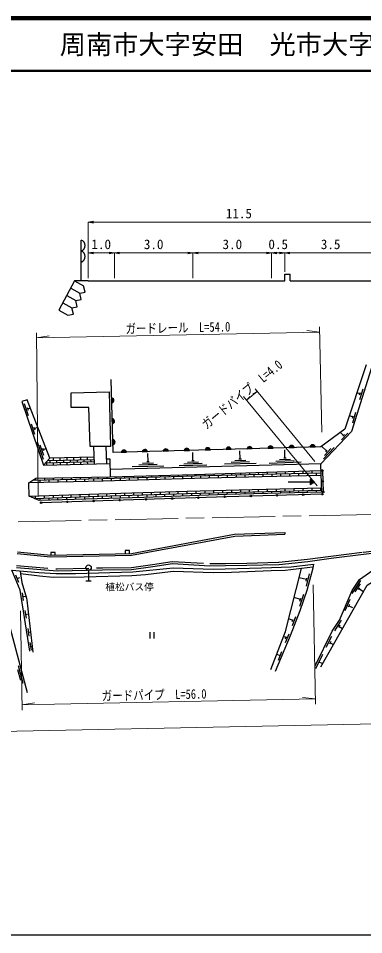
# Model space of a CAD drawing. Units: millimetres at full size, sheet at 1:1000, with parts at other scales. Extents: x 40000 to 680000, y 20000 to 380000.
# Drawn here: x 397129 to 462978, y 205000 to 380000 of the extents above; entities that cross this region are included whole.
import ezdxf
from ezdxf.enums import TextEntityAlignment as Align

# ---------------------------------------------------------------- set-up
doc = ezdxf.new("R2010")
doc.units = ezdxf.units.MM
doc.header["$LTSCALE"] = 1000
doc.linetypes.add('CHAIN', pattern=[18.5, 12, -1.5, 3.5, -1.5])
doc.linetypes.add('DASHED', pattern=[7.5, 6, -1.5])
for name, color, linetype, lineweight in [('M-BGD', 7, 'Continuous', 25), ('M-BMK', 2, 'CHAIN', 13), ('M-STR-HTXT', 7, 'Continuous', 13), ('M-TTL', 2, 'Continuous', 140), ('M-TTL-BAND', 7, 'Continuous', 25), ('M-TTL-LINE', 7, 'Continuous', 50)]:
    doc.layers.add(name, color=color, linetype=linetype, lineweight=lineweight)
doc.layers.add('M-BMK-HTXT', color=7, linetype='Continuous')
doc.layers.add('M-TTL-TXT', color=7, linetype='Continuous')
doc.styles.add('ＭＳ ゴシック', font='')
doc.styles.get('ＭＳ ゴシック').set_extended_font_data('MS Gothic')

# ---------------------------------------------------------------- blocks, each defined once
blk = doc.blocks.new('open_arrow')
at = {"color": 0, "linetype": 'Continuous', "lineweight": -2}
blk.add_lwpolyline([(7.5, 1.25), (0, 0), (7.5, -1.25)], dxfattribs=at)

msp = doc.modelspace()

# ---------------------------------------------------------------- hatches: boundary and pattern name
at = {"layer": 'M-BGD'}
for points in [[(414932, 307539, -0.82183), (414959, 306548)], [(415041, 303540, -0.82183), (415069, 302550)], [(415151, 299542, -0.82183), (415178, 298551)], [(416753, 297120, -0.82183), (417743, 297148)], [(420751, 297233, -0.82183), (421741, 297261)], [(424749, 297346, -0.82183), (425740, 297374)], [(428748, 297459, -0.82183), (429738, 297487)], [(432746, 297572, -0.82183), (433737, 297600)], [(436745, 297686, -0.82183), (437735, 297714)], [(440743, 297799, -0.82183), (441733, 297827)], [(444741, 297912, -0.82183), (445732, 297940)], [(448740, 298025, -0.82183), (449730, 298053)], [(452738, 298138, -0.82183), (453729, 298166)], [(454965, 293654, -1), (455265, 293654, -0.41421), (455115, 293504, -0.41421)], [(452799, 290929), (453599, 291429), (452799, 291929)], [(455033, 291596, -1), (455333, 291596, -0.41421), (455183, 291446, -0.41421)], [(436610, 288633, -0.41421), (436465, 288478, -0.41421), (436310, 288623, -1)], [(441608, 288769, -0.41421), (441462, 288615, -0.41421), (441308, 288761, -1)], [(446606, 288904, -0.41421), (446460, 288750, -0.41421), (446306, 288896, -1)], [(451604, 289038, -0.41421), (451458, 288884, -0.41421), (451304, 289030, -1)], [(455264, 289137, -0.41421), (455118, 288983, -0.41421), (454964, 289128, -1)], [(455102, 289539, -1), (455402, 289539, -0.41421), (455252, 289389, -0.41421)], [(401628, 287506, -0.41421), (401483, 287351, -0.41421), (401328, 287496, -1)], [(406625, 287663, -0.41421), (406480, 287508, -0.41421), (406325, 287653, -1)], [(411623, 287820, -0.41421), (411478, 287665, -0.41421), (411323, 287810, -1)], [(416620, 287977, -0.41421), (416475, 287822, -0.41421), (416321, 287967, -1)], [(421618, 288135, -0.41421), (421473, 287980, -0.41421), (421318, 288125, -1)], [(426615, 288301, -0.41421), (426470, 288146, -0.41421), (426315, 288291, -1)], [(431612, 288467, -0.41421), (431467, 288312, -0.41421), (431313, 288457, -1)]]:
    msp.add_hatch(color=256, dxfattribs=at).paths.add_polyline_path(points)

# ---------------------------------------------------------------- linework, layer by layer
for p, q in [((409123, 329865), (409123, 337659)), ((447934, 331115), (448934, 331115)), ((447934, 329865), (447934, 331115)), ((448934, 329865), (448934, 331115)), ((407860, 329865), (404876, 324234)), ((407860, 329865), (409572, 328925)), ((410434, 329865), (407860, 329865)), ((407114, 328457), (408826, 327517)), ((407114, 328457), (408826, 327517)), ((405622, 325642), (407333, 324702)), ((405622, 325642), (407333, 324702)), ((406368, 327050), (408080, 326109)), ((406368, 327050), (408080, 326109)), ((404876, 324234), (406587, 323294)), ((462285, 308314), (461703, 308494)), ((462212, 308080), (462357, 308548)), ((462261, 307222), (462881, 309229)), ((398226, 306446), (398999, 304174)), ((414932, 307539), (414959, 306548)), ((398806, 305671), (398986, 305141)), ((398896, 305406), (399423, 305585)), ((460888, 302779), (461508, 304785)), ((415041, 303540), (415069, 302550)), ((460911, 303870), (460235, 304079)), ((460839, 303636), (460984, 304104)), ((399543, 302572), (400220, 300583)), ((400087, 301906), (400244, 301442)), ((400166, 301674), (400849, 301907)), ((415151, 299542), (415178, 298551)), ((459152, 300360), (458560, 300924)), ((458748, 299501), (459990, 300804)), ((459007, 300208), (459297, 300512)), ((400710, 299141), (401837, 295827)), ((401220, 298575), (401896, 296587)), ((401763, 297909), (401921, 297445)), ((401842, 297677), (402412, 297876)), ((411483, 298227), (411617, 294915)), ((413793, 298242), (413925, 294971)), ((432746, 297572), (433737, 297600)), ((436745, 297686), (437735, 297714)), ((440743, 297799), (441733, 297827)), ((444741, 297912), (445732, 297940)), ((447978, 296065), (447921, 297564)), ((448740, 298025), (449730, 298053)), ((452738, 298138), (453729, 298166)), ((455901, 297385), (454942, 298299)), ((455300, 295885), (457370, 298056)), ((455497, 296526), (456739, 297829)), ((455756, 297233), (456046, 297537)), ((403133, 296015), (401910, 294681)), ((402707, 295551), (411583, 295765)), ((403754, 296028), (403765, 295576)), ((405053, 296055), (405065, 295608)), ((406353, 296083), (406365, 295639)), ((407653, 296110), (407664, 295670)), ((408953, 296137), (408964, 295702)), ((410252, 296164), (410264, 295733)), ((416753, 297120), (417743, 297148)), ((420751, 297233), (421741, 297261)), ((421856, 295390), (421823, 296890)), ((424749, 297346), (425740, 297374)), ((428748, 297459), (429738, 297487)), ((430434, 295580), (430399, 297079)), ((439180, 295880), (439670, 295894)), ((439425, 295887), (439382, 297386)), ((446940, 295725), (449039, 295805)), ((447733, 296056), (448223, 296074)), ((402309, 295116), (411600, 295340)), ((402477, 295120), (402488, 294695)), ((403116, 295561), (403127, 295136)), ((403776, 295151), (403787, 294727)), ((404415, 295592), (404426, 295167)), ((405076, 295183), (405087, 294758)), ((405715, 295623), (405726, 295198)), ((406376, 295214), (406387, 294789)), ((407014, 295655), (407025, 295230)), ((407675, 295245), (407686, 294821)), ((408314, 295686), (408325, 295261)), ((408975, 295277), (408986, 294852)), ((409614, 295717), (409625, 295292)), ((410275, 295308), (410286, 294883)), ((410913, 295749), (410924, 295324)), ((414618, 293904), (454876, 295005)), ((418849, 294423), (424903, 294558)), ((420120, 294752), (423619, 294829)), ((420813, 295067), (422913, 295114)), ((421611, 295385), (422101, 295396)), ((427807, 294619), (433101, 294741)), ((428698, 294939), (432197, 295020)), ((429391, 295256), (431490, 295304)), ((430189, 295574), (430679, 295585)), ((436436, 294902), (442465, 295073)), ((437692, 295238), (441191, 295337)), ((438384, 295557), (440483, 295617)), ((444961, 295049), (451064, 295282)), ((446252, 295399), (449749, 295532)), ((403789, 292264), (403786, 291816)), ((405489, 292294), (405486, 291854)), ((407189, 292323), (407186, 291892)), ((408889, 292353), (408887, 291931)), ((410590, 292382), (410587, 291969)), ((412290, 292411), (412287, 292007)), ((413990, 292441), (413988, 292050)), ((415690, 292479), (415688, 292099)), ((417391, 292524), (417388, 292148)), ((419091, 292569), (419089, 292198)), ((420791, 292614), (420789, 292247)), ((421639, 292271), (421636, 291826)), ((422492, 292659), (422489, 292296)), ((423339, 292321), (423337, 291875)), ((424192, 292704), (424190, 292345)), ((425040, 292370), (425037, 291925)), ((425892, 292749), (425890, 292394)), ((426740, 292419), (426737, 291974)), ((427592, 292793), (427590, 292444)), ((428440, 292468), (428438, 292023)), ((429293, 292838), (429291, 292493)), ((430141, 292517), (430138, 292072)), ((430993, 292884), (430991, 292541)), ((431841, 292564), (431838, 292119)), ((432693, 292937), (432691, 292587)), ((433541, 292609), (433539, 292164)), ((434394, 292989), (434392, 292632)), ((435242, 292654), (435239, 292209)), ((436094, 293041), (436092, 292677)), ((436942, 292700), (436939, 292254)), ((437795, 293093), (437792, 292722)), ((438642, 292745), (438640, 292300)), ((439495, 293146), (439493, 292768)), ((440343, 292790), (440340, 292345)), ((441195, 293198), (441193, 292813)), ((442043, 292835), (442040, 292390)), ((442896, 293250), (442893, 292858)), ((443743, 292880), (443741, 292435)), ((444596, 293303), (444593, 292900)), ((445444, 292920), (445441, 292475)), ((446296, 293360), (446294, 292941)), ((447144, 292961), (447141, 292516)), ((447997, 293417), (447994, 292981)), ((448844, 293001), (448841, 292556)), ((449697, 293473), (449694, 293021)), ((450544, 293041), (450542, 292596)), ((451398, 293530), (451395, 293061)), ((452245, 293082), (452242, 292636)), ((453098, 293587), (453095, 293102)), ((453945, 293122), (453942, 292677)), ((455115, 293654), (455252, 289539)), ((399534, 291544), (399532, 291275)), ((400388, 292138), (400385, 291740)), ((401236, 291759), (401233, 291313)), ((402089, 292235), (402086, 291778)), ((402936, 291797), (402933, 291352)), ((404636, 291835), (404633, 291390)), ((406336, 291873), (406334, 291428)), ((408037, 291912), (408034, 291466)), ((409737, 291950), (409734, 291505)), ((411437, 291988), (411434, 291543)), ((413137, 292026), (413135, 291581)), ((414838, 292075), (414835, 291629)), ((416538, 292124), (416535, 291679)), ((418238, 292173), (418236, 291728)), ((419939, 292222), (419936, 291777)), ((452799, 291429), (448599, 291429)), ((452799, 291929), (452799, 290929)), ((453599, 291429), (452799, 291929)), ((453599, 291429), (452799, 290929)), ((400367, 288796), (400364, 288331)), ((402067, 288849), (402065, 288384)), ((403768, 288903), (403765, 288438)), ((405468, 288956), (405465, 288491)), ((407169, 289010), (407166, 288545)), ((408869, 289063), (408866, 288598)), ((410569, 289117), (410566, 288652)), ((412270, 289170), (412267, 288705)), ((413970, 289223), (413967, 288758)), ((414817, 288784), (414814, 288320)), ((415670, 289276), (415667, 288811)), ((416518, 288837), (416515, 288373)), ((417371, 289329), (417368, 288864)), ((418218, 288890), (418215, 288427)), ((419071, 289382), (419068, 288916)), ((419918, 288943), (419915, 288480)), ((420771, 289434), (420769, 288969)), ((421619, 288995), (421616, 288535)), ((422472, 289487), (422469, 289022)), ((423319, 289048), (423316, 288591)), ((424172, 289540), (424169, 289075)), ((425019, 289101), (425017, 288648)), ((425873, 289593), (425870, 289127)), ((426720, 289154), (426717, 288704)), ((427573, 289645), (427570, 289180)), ((428420, 289207), (428417, 288761)), ((429273, 289698), (429270, 289233)), ((430121, 289256), (430118, 288817)), ((430974, 289744), (430971, 289279)), ((431821, 289302), (431818, 288874)), ((432674, 289790), (432671, 289325)), ((433521, 289348), (433519, 288931)), ((434374, 289836), (434371, 289371)), ((435221, 289394), (435219, 288987)), ((436075, 289882), (436072, 289417)), ((436922, 289440), (436919, 289043)), ((437775, 289928), (437772, 289463)), ((438622, 289486), (438620, 289089)), ((439475, 289974), (439472, 289509)), ((440322, 289532), (440320, 289135)), ((441175, 290020), (441173, 289555)), ((442023, 289576), (442020, 289181)), ((442876, 290061), (442873, 289595)), ((443723, 289615), (443721, 289226)), ((444576, 290099), (444573, 289634)), ((445423, 289653), (445421, 289272)), ((446276, 290137), (446273, 289672)), ((447124, 289691), (447121, 289318)), ((447977, 290176), (447974, 289710)), ((448824, 289730), (448822, 289364)), ((449677, 290214), (449674, 289749)), ((450524, 289768), (450522, 289409)), ((451377, 290252), (451374, 289787)), ((452224, 289806), (452222, 289455)), ((453077, 290290), (453074, 289825)), ((453925, 289844), (453922, 289501)), ((454778, 290329), (454775, 289864)), ((401214, 288357), (401211, 287893)), ((402915, 288411), (402912, 287946)), ((404615, 288464), (404612, 288000)), ((406315, 288518), (406313, 288053)), ((408016, 288571), (408013, 288106)), ((409716, 288625), (409713, 288160)), ((411417, 288678), (411414, 288213)), ((413117, 288732), (413114, 288267)), ((447959, 281809), (447971, 281459)), ((396587, 273697), (397156, 272309)), ((396872, 273003), (397427, 273230)), ((410526, 274603), (410526, 272603)), ((452084, 272799), (450660, 273175)), ((452012, 272528), (452155, 273070)), ((452068, 271562), (452680, 273883)), ((410026, 272603), (411026, 272603)), ((462406, 272661), (460745, 270163)), ((462324, 271996), (461327, 270497)), ((462192, 271255), (461959, 270905)), ((397831, 270296), (398066, 268815)), ((397949, 269556), (398537, 269649)), ((450798, 267749), (451590, 270014)), ((462075, 271080), (462934, 270509)), ((450911, 268980), (449715, 269398)), ((450818, 268716), (451003, 269245)), ((460361, 269022), (459419, 266814)), ((460276, 268058), (460056, 267543)), ((460166, 267800), (460856, 267506)), ((398371, 266897), (398606, 265415)), ((398488, 266156), (399039, 266244)), ((449447, 265006), (448688, 265299)), ((449371, 264810), (449522, 265202)), ((449402, 264059), (450051, 265738)), ((458696, 265059), (457407, 263034)), ((398910, 263501), (399145, 262019)), ((399028, 262760), (399436, 262825)), ((422193, 262782), (422193, 261582)), ((422993, 262782), (422993, 261582)), ((458455, 264122), (458155, 263649)), ((458305, 263885), (458951, 263474)), ((399341, 260790), (399576, 259308)), ((448163, 261722), (447700, 261914)), ((448083, 261528), (448244, 261917)), ((448097, 260776), (448784, 262440)), ((456847, 261968), (455785, 259816)), ((456709, 261010), (456461, 260508)), ((456585, 260759), (457232, 260440)), ((399458, 260049), (399753, 260096)), ((446717, 257435), (447404, 259098)), ((447061, 258266), (446506, 258495)), ((455126, 258481), (453798, 255791)), ((397583, 253560), (397040, 255588)), ((398054, 252961), (397148, 256342)), ((454462, 257136), (455000, 256870))]:
    msp.add_line(p, q, dxfattribs=at)
for points in [[(410434, 329865), (415434, 329865), (430434, 329865), (445434, 329865), (447934, 329865)], [(448934, 329865), (465434, 329865), (467934, 329865)], [(408080, 326109), (409111, 326291), (408826, 327517)], [(408826, 327517), (409857, 327699), (409572, 328925)], [(407333, 324702), (408365, 324884), (408080, 326109)], [(406587, 323294), (407619, 323476), (407333, 324702)], [(463474, 313819), (459384, 301523), (454800, 298196), (415219, 297077), (414836, 311042)], [(464704, 314112), (460681, 301095), (454876, 295005)], [(414462, 308684), (414720, 298249), (410799, 298222), (410594, 305704), (407223, 305661), (407187, 308485), (414462, 308665)], [(411566, 296192), (403133, 296015), (398824, 307131), (397772, 306848), (401910, 294681), (414586, 294987)], [(413888, 295898), (414559, 295903), (414661, 292452)], [(454876, 295005), (454779, 294728), (454952, 289529), (436896, 289043), (421033, 288515), (401076, 287888), (399180, 288758), (399135, 291266), (400487, 292207), (414661, 292452), (430696, 292875), (444379, 293296), (454815, 293644)], [(454847, 292698), (443618, 292432), (430690, 292088), (413277, 291584), (399135, 291266)], [(454832, 293143), (443607, 292877), (430678, 292533), (413265, 292029), (399796, 291726)], [(399180, 288758), (412487, 289177), (429348, 289701), (441746, 290035), (454925, 290332)], [(400129, 288323), (412502, 288713), (429361, 289236), (441758, 289570), (454941, 289867)], [(455114, 289133), (436908, 288643), (421046, 288116), (401478, 287501)], [(396963, 278121), (403302, 277490), (418694, 277825), (438371, 281461), (447959, 281809)], [(396929, 277773), (403288, 277140), (418730, 277475), (438409, 281112), (447971, 281459)], [(418351, 277817), (418351, 278356), (417522, 278356), (417522, 277799)], [(396773, 275109), (404538, 274471), (413191, 274669), (418719, 274753), (422777, 275299), (426497, 275887), (433619, 275465), (436662, 275475), (440730, 275576), (446850, 275716), (452306, 276287), (456763, 276906), (462956, 277675), (465686, 277983), (467088, 278185), (467740, 278226), (468386, 278226), (470560, 278175), (480331, 278015), (503224, 277841), (524114, 277475), (545553, 276605), (570219, 274558)], [(404137, 277508), (404137, 278008), (403302, 278008), (403302, 277490)], [(273742, 273085), (277786, 272933), (280220, 272729), (282460, 272804), (289477, 273034), (303049, 273547), (312014, 273705), (315609, 273399), (324293, 273312), (330504, 272609), (354350, 273834), (374244, 274596), (384754, 275172), (385122, 275521), (386497, 275521), (387017, 275063), (392453, 275018), (398827, 251238)], [(399295, 259165), (397446, 270809), (395883, 274626), (401009, 274177), (404281, 273964), (408035, 273964), (418950, 274278), (426670, 275077), (434265, 274783), (443486, 275044), (449183, 275272), (453403, 275727), (453291, 275022), (452159, 270732), (450796, 266833), (448945, 262042), (446134, 255237)], [(453316, 275175), (451101, 274935), (449123, 274656), (448025, 274568), (445353, 274479), (437768, 274151), (434263, 274096), (426711, 274339), (426145, 274325), (421363, 273747), (418754, 273521), (409704, 273292), (403737, 273231), (401133, 273455), (397543, 273897)], [(445255, 255668), (448090, 262910), (451101, 274935)], [(453727, 256325), (456993, 262942), (458348, 265071), (460769, 270741), (462175, 272855), (466000, 275493), (475955, 274698), (487464, 273719), (497966, 272963), (500316, 271566), (500288, 270999), (498328, 269219)], [(397492, 274485), (397543, 273897), (397767, 272272), (398652, 269256), (398736, 268853), (399886, 258950)], [(454793, 256133), (463651, 271774), (465796, 273068), (473777, 272094), (479386, 271676), (497167, 270636)]]:
    msp.add_lwpolyline(points, dxfattribs=at)
at = {"layer": 'M-BGD', "linetype": 'DASHED'}
msp.add_lwpolyline([(396802, 275508), (404550, 274871), (413183, 275069), (418689, 275153), (422719, 275694), (426478, 276289), (433631, 275865), (436656, 275875), (440720, 275976), (446825, 276115), (452257, 276684), (456711, 277303), (462909, 278072), (465636, 278380), (467047, 278583), (467728, 278626), (468391, 278626), (470568, 278575), (480336, 278415), (503229, 278241), (524125, 277875), (545577, 277004), (570228, 274959)], dxfattribs=at)
at = {"layer": 'M-BGD'}
for centre, radius in [((455115, 293654), 150), ((455183, 291596), 150), ((436460, 288628), 150), ((441458, 288765), 150), ((446456, 288900), 150), ((451454, 289034), 150), ((455114, 289133), 150), ((455252, 289539), 150), ((401478, 287501), 150), ((406475, 287658), 150), ((411473, 287815), 150), ((416470, 287972), 150), ((421468, 288130), 150), ((426465, 288296), 150), ((431462, 288462), 150), ((410526, 275103), 500)]:
    msp.add_circle(centre, radius, dxfattribs=at)
for centre, radius, start, end in [((408749, 336609), 1115, 289.63052, 70.36948), ((408749, 334508), 1115, 289.63052, 70.36948), ((414847, 307041), 505, 282.74259, 80.40078), ((414957, 303042), 505, 282.74259, 80.40078), ((415067, 299044), 505, 282.74259, 80.40078), ((417251, 297037), 505, 12.79021, 170.4484), ((421249, 297150), 505, 12.79021, 170.4484), ((425247, 297263), 505, 12.79021, 170.4484), ((429246, 297376), 505, 12.79021, 170.4484), ((433244, 297489), 505, 12.79021, 170.4484), ((437243, 297602), 505, 12.79021, 170.4484), ((441241, 297715), 505, 12.79021, 170.4484), ((445239, 297828), 505, 12.79021, 170.4484), ((449238, 297941), 505, 12.79021, 170.4484), ((453236, 298054), 505, 12.79021, 170.4484)]:
    msp.add_arc(centre, radius, start, end, dxfattribs=at)
at = {"layer": 'M-BMK'}
msp.add_lwpolyline([(464584, 285256), (371352, 283347), (271487, 282851), (71820, 283108)], dxfattribs=at)
at = {"layer": 'M-STR-HTXT'}
for p, q in [((410434, 330365), (410434, 341074)), ((410434, 341073), (467934, 341073)), ((410434, 335190), (415434, 335190)), ((415434, 330365), (415434, 335191)), ((415434, 335190), (430434, 335190)), ((430434, 330365), (430434, 335191)), ((430434, 335190), (445434, 335190)), ((445434, 330365), (445434, 335191)), ((445434, 335190), (447934, 335190)), ((447934, 331615), (447934, 335191)), ((447934, 335190), (465434, 335190)), ((454605, 320059), (452168, 320351)), ((454996, 300996), (454585, 321059)), ((400937, 288814), (400558, 319953)), ((454605, 320059), (400570, 318953)), ((400570, 318953), (402993, 319344)), ((442698, 308746), (440662, 307073)), ((442698, 308746), (441860, 308234)), ((453700, 295356), (442270, 309267)), ((454083, 290739), (440062, 307804)), ((440662, 307073), (441327, 307796)), ((453321, 271798), (453788, 249028)), ((397543, 266827), (397825, 247882)), ((453767, 250027), (451330, 250319)), ((453767, 250027), (397810, 248882)), ((397810, 248882), (400234, 249273))]:
    msp.add_line(p, q, dxfattribs=at)
msp.add_lwpolyline([(99378, 243100), (171296, 243081), (271541, 242851), (371861, 243349), (465441, 245265), (474743, 245424), (484920, 245504), (493303, 245496), (502425, 245413), (511665, 245248), (519154, 245055), (528093, 244756), (534465, 244497), (541072, 244187), (550138, 243695), (561101, 242996), (569486, 242384)], dxfattribs=at)
at = {"layer": 'M-TTL'}
msp.add_line((680000, 380000), (40000, 380000), dxfattribs=at)
at = {"layer": 'M-TTL-BAND'}
msp.add_line((40000, 205000), (579000, 205000), dxfattribs=at)
at = {"layer": 'M-TTL-LINE'}
msp.add_line((40000, 370000), (680000, 370000), dxfattribs=at)

# ---------------------------------------------------------------- block references
at = {"layer": 'M-STR-HTXT', "xscale": 133, "yscale": 133}
for p in [(410434, 341073), (410434, 335190), (415434, 335190), (430434, 335190), (445434, 335190), (447934, 335190)]:
    msp.add_blockref('open_arrow', p, dxfattribs=at)
at = {"layer": 'M-STR-HTXT', "xscale": 133, "yscale": 133, "rotation": 180}
for p in [(415434, 335190), (430434, 335190), (445434, 335190), (447934, 335190)]:
    msp.add_blockref('open_arrow', p, dxfattribs=at)

# ---------------------------------------------------------------- texts
at = {"layer": 'M-BMK-HTXT', "style": 'ＭＳ ゴシック'}
msp.add_text('植松バス停', height=1320, dxfattribs=at).set_placement((418332, 271408), align=Align.MIDDLE_CENTER)
at = {"layer": 'M-STR-HTXT', "style": 'ＭＳ ゴシック'}
for s, p in [('11.5', (439184, 341261)), ('1.0', (412934, 335377)), ('3.0', (422934, 335377)), ('3.0', (437934, 335377)), ('0.5', (446684, 335377)), ('3.5', (456684, 335377))]:
    msp.add_text(s, height=1833, dxfattribs=at).set_placement(p, align=Align.BOTTOM_CENTER)
at = {"layer": 'M-STR-HTXT', "style": 'ＭＳ ゴシック', "width": 0.8}
for s, rotation, p in [('ガードレール\u3000L=54.0', 1.173, (427589, 319454)), ('ガードパイプ\u3000L=4.0', 39.408, (440695, 307034)), ('ガードパイプ\u3000L=56.0', 1.173, (423048, 249347))]:
    msp.add_text(s, height=1833, rotation=rotation, dxfattribs=at).set_placement(p, align=Align.BOTTOM_CENTER)
at = {"layer": 'M-TTL-TXT', "style": 'ＭＳ ゴシック'}
msp.add_text('周南市大字安田\u3000光市大字小周防', height=3666, dxfattribs=at).set_placement((405024, 375000), align=Align.MIDDLE_LEFT)

doc.saveas('drawing.dxf')
